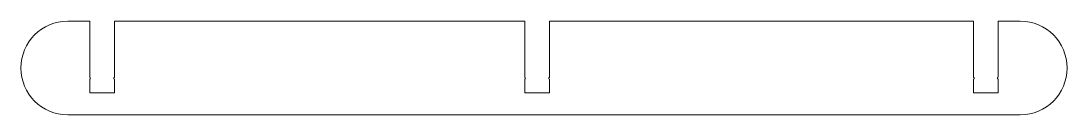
# Model space of a CAD drawing. Header units: millimetres. Extents: x -55 to 135, y -15 to 2.
import ezdxf

# ---------------------------------------------------------------- set-up
doc = ezdxf.new("R2010")
doc.units = ezdxf.units.MM

msp = doc.modelspace()

# ---------------------------------------------------------------- linework, layer by layer
at = {"color": 7, "linetype": 'Continuous', "lineweight": 15}
for p, q in [((-42.58, 2.45), (-46.58, 2.45)), ((-42.58, -7.75), (-42.58, 2.45)), ((-38.08, 2.45), (-38.08, -7.75)), ((36.42, 2.45), (-38.08, 2.45)), ((36.42, -7.75), (36.42, 2.45)), ((40.92, 2.45), (40.92, -7.75)), ((117.92, 2.45), (40.92, 2.45)), ((117.92, -7.75), (117.92, 2.45)), ((122.42, 2.45), (122.42, -7.74)), ((126.42, 2.45), (122.42, 2.45)), ((-42.58, -10.55), (-42.58, -8.05)), ((-38.08, -8.05), (-38.08, -10.55)), ((36.42, -10.55), (36.42, -8.05)), ((40.92, -8.05), (40.92, -10.55)), ((117.92, -10.55), (117.92, -8.05)), ((122.42, -8.05), (122.42, -10.55)), ((-38.08, -10.55), (-42.58, -10.55)), ((40.92, -10.55), (36.42, -10.55)), ((122.42, -10.55), (117.92, -10.55)), ((-46.58, -14.55), (126.42, -14.55))]:
    msp.add_line(p, q, dxfattribs=at)
for centre, radius, start, end in [((-46.58, -6.05), 8.5, 90, 270), ((126.42, -6.05), 8.5, 270, 90), ((-42.58, -7.9), 0.149, 270, 90), ((-38.08, -7.9), 0.149, 90, 270), ((36.42, -7.9), 0.15, 270, 90), ((40.92, -7.9), 0.15, 90, 270), ((117.92, -7.9), 0.148, 270, 90), ((122.42, -7.89), 0.152, 90, 270)]:
    msp.add_arc(centre, radius, start, end, dxfattribs=at)

doc.saveas('drawing.dxf')
